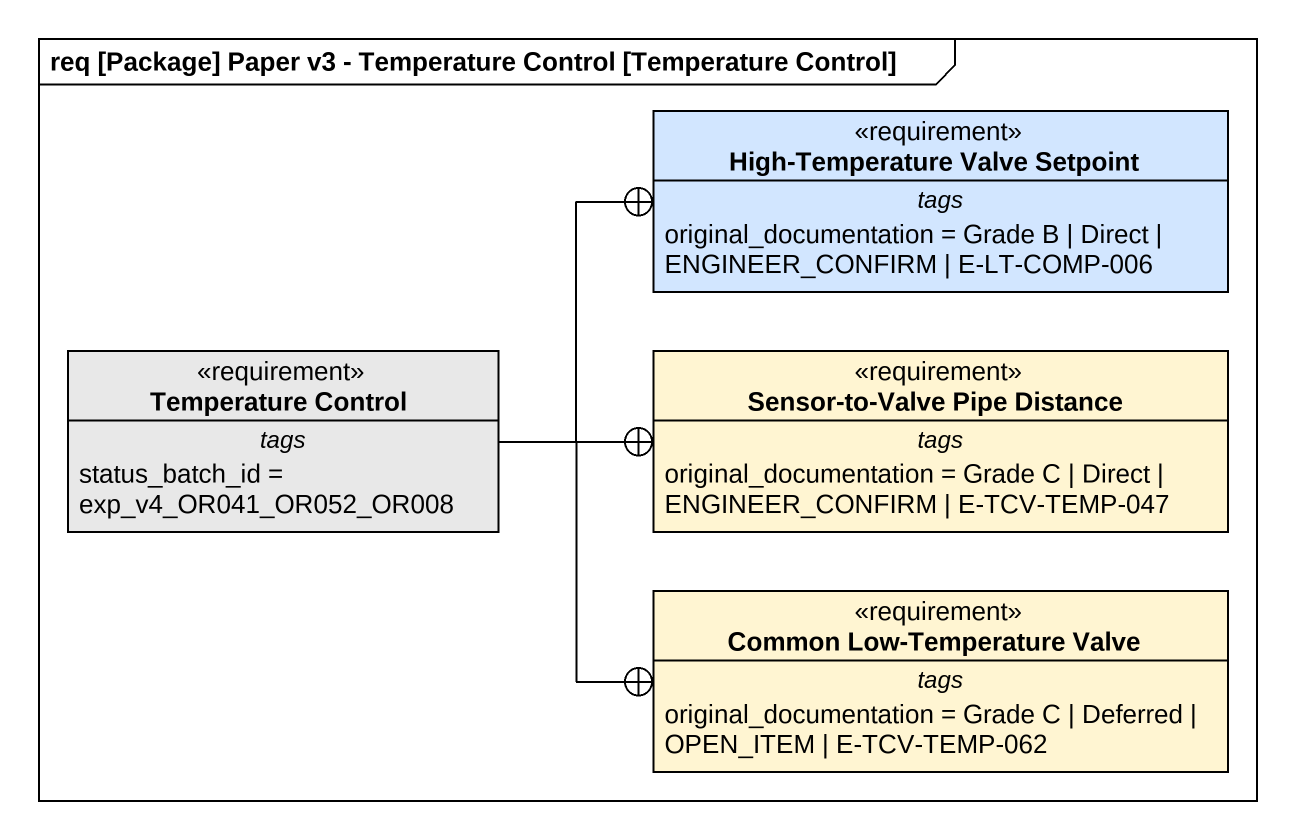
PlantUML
@startuml
mainframe req [Package] Paper v3 - Temperature Control [Temperature Control]
hide circle
hide empty members
class "High-Temperature Valve Setpoint" as High_Temperature_Valve <<requirement>> #D2E6FF {
  -- tags --
  original_documentation = Grade B | Direct | ENGINEER_CONFIRM | E-LT-COMP-006
}
class "Temperature Control" as Temperature_Control <<requirement>> #E8E8E8 {
  -- tags --
  status_batch_id = exp_v4_OR041_OR052_OR008
}
class "Sensor-to-Valve Pipe Distance" as Sensor_to_Valve_Pipe <<requirement>> #FFF5D2 {
  -- tags --
  original_documentation = Grade C | Direct | ENGINEER_CONFIRM | E-TCV-TEMP-047
}
class "Common Low-Temperature Valve" as Common_Low_Temperature_Valve <<requirement>> #FFF5D2 {
  -- tags --
  original_documentation = Grade C | Deferred | OPEN_ITEM | E-TCV-TEMP-062
}
Temperature_Control -right-+ High_Temperature_Valve
Temperature_Control -right-+ Sensor_to_Valve_Pipe
Temperature_Control -right-+ Common_Low_Temperature_Valve
@enduml
